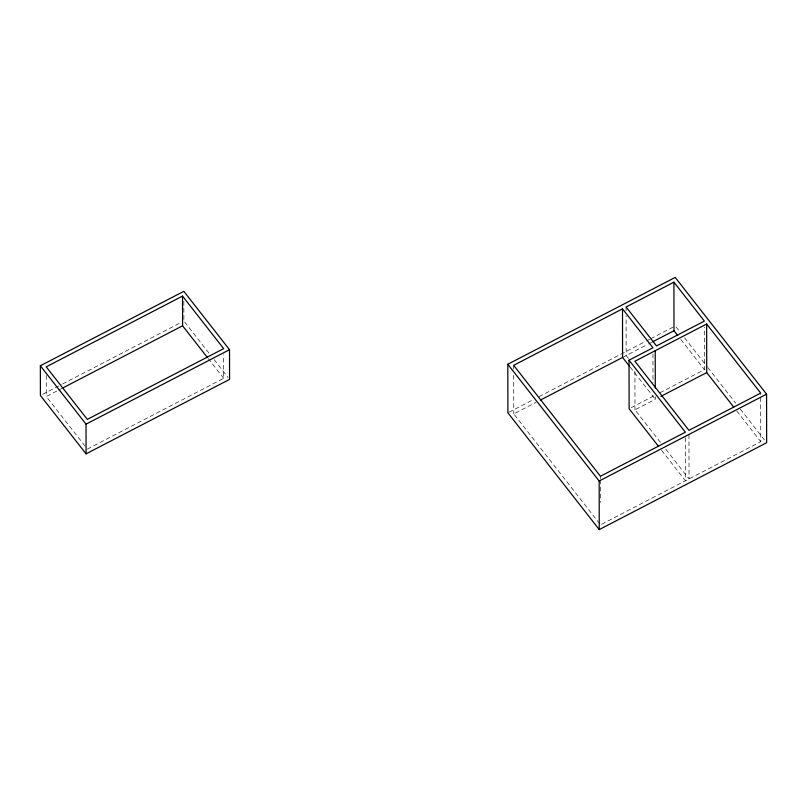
<?xml version="1.0" encoding="UTF-8"?>
<svg xmlns="http://www.w3.org/2000/svg" width="807" height="807" viewBox="0 0 807 807"><rect width="100%" height="100%" fill="white"/><g stroke="black" fill="none" stroke-linecap="round" stroke-linejoin="round"><path stroke-width="0.61" stroke-dasharray="4.04 3.03" d="M42.63 394.32L61.534 384.505M62.653 383.93L180.556 322.75M85.058 446.1L46.271 396.53L57.448 390.729M58.568 390.154L61.917 388.409M87.378 449.075L223.7 378.342L223.66 354.838M509.005 412.256L533.558 399.515M539.147 396.62L645.166 341.603M646.286 341.028L649.635 339.293M650.745 338.708L673.068 327.128M599.772 523.824L513.766 413.89L535.969 402.37M622.58 357.43L647.305 344.599M648.414 344.024L651.753 342.289M631.286 407.636L653.024 396.348L653.024 393.856M659.955 392.757L704.45 369.677L704.37 327.329M660.469 442.387L634.988 409.815L655.314 399.273L655.304 396.782M601.659 524.237L760.779 441.681L760.698 394.361M676.074 326.956L679.948 331.909M684.588 337.84L707.043 366.539M707.82 367.528L735.681 403.157M740.332 409.088L764.33 439.765M680.846 339.505L704.45 369.677M736.841 411.086L760.779 441.681M628.451 358.49L626.171 355.564L626.101 315.719M630.196 367.155L655.314 399.273M665.866 449.297L689.037 478.904L688.956 434.075M661.528 450.185L685.446 480.76L685.365 437.182M184.672 322.013L209.437 353.678M214.087 359.609L228.018 377.424M208.186 358.52L223.7 378.342M652.954 354.011L653.004 382.649M634.917 371.21L634.988 409.815M626.081 307.003L626.091 310.735M600.458 476.251L600.469 478.743M600.469 479.983L600.509 502.398M513.676 365.319L513.686 369.061M513.696 375.285L513.766 413.89M183.855 301.223L183.895 321.015M46.241 375.497L46.271 396.53"/><path stroke-width="1.21" d="M40.35 365.773L183.845 291.317L229.521 349.703L229.571 379.401L86.077 453.857L40.4 395.47L40.35 365.773L86.026 424.159L86.077 453.857M182.533 296.098L46.221 366.832L87.327 419.378L223.65 348.644L182.533 296.098L182.594 325.796L207.409 357.521M63.037 387.834L182.594 325.796M86.026 424.159L229.521 349.703M507.805 364.27L675.217 277.406L766.569 394.169L766.65 442.73L599.248 529.594L507.896 412.831L507.805 364.27L599.157 481.033L599.248 529.594M622.5 308.859L513.676 365.319L600.458 476.251L685.365 432.199L629.026 360.194L652.944 347.787L622.5 308.859L622.58 357.43L629.43 366.186M673.916 282.188L626.081 307.003L656.535 345.921L704.36 321.105L673.916 282.188L673.996 330.749L677.799 335.611M540.418 400.06L622.58 357.43M652.863 341.714L673.996 330.749M706.65 324.021L634.897 361.254L688.946 430.333L760.698 393.11L706.65 324.021L706.73 372.592L733.755 407.132M660.903 396.368L706.73 372.592M599.157 481.033L766.569 394.169M658.441 446.241L629.117 408.756L629.026 360.194M655.223 350.702L655.294 388.066"/></g></svg>
